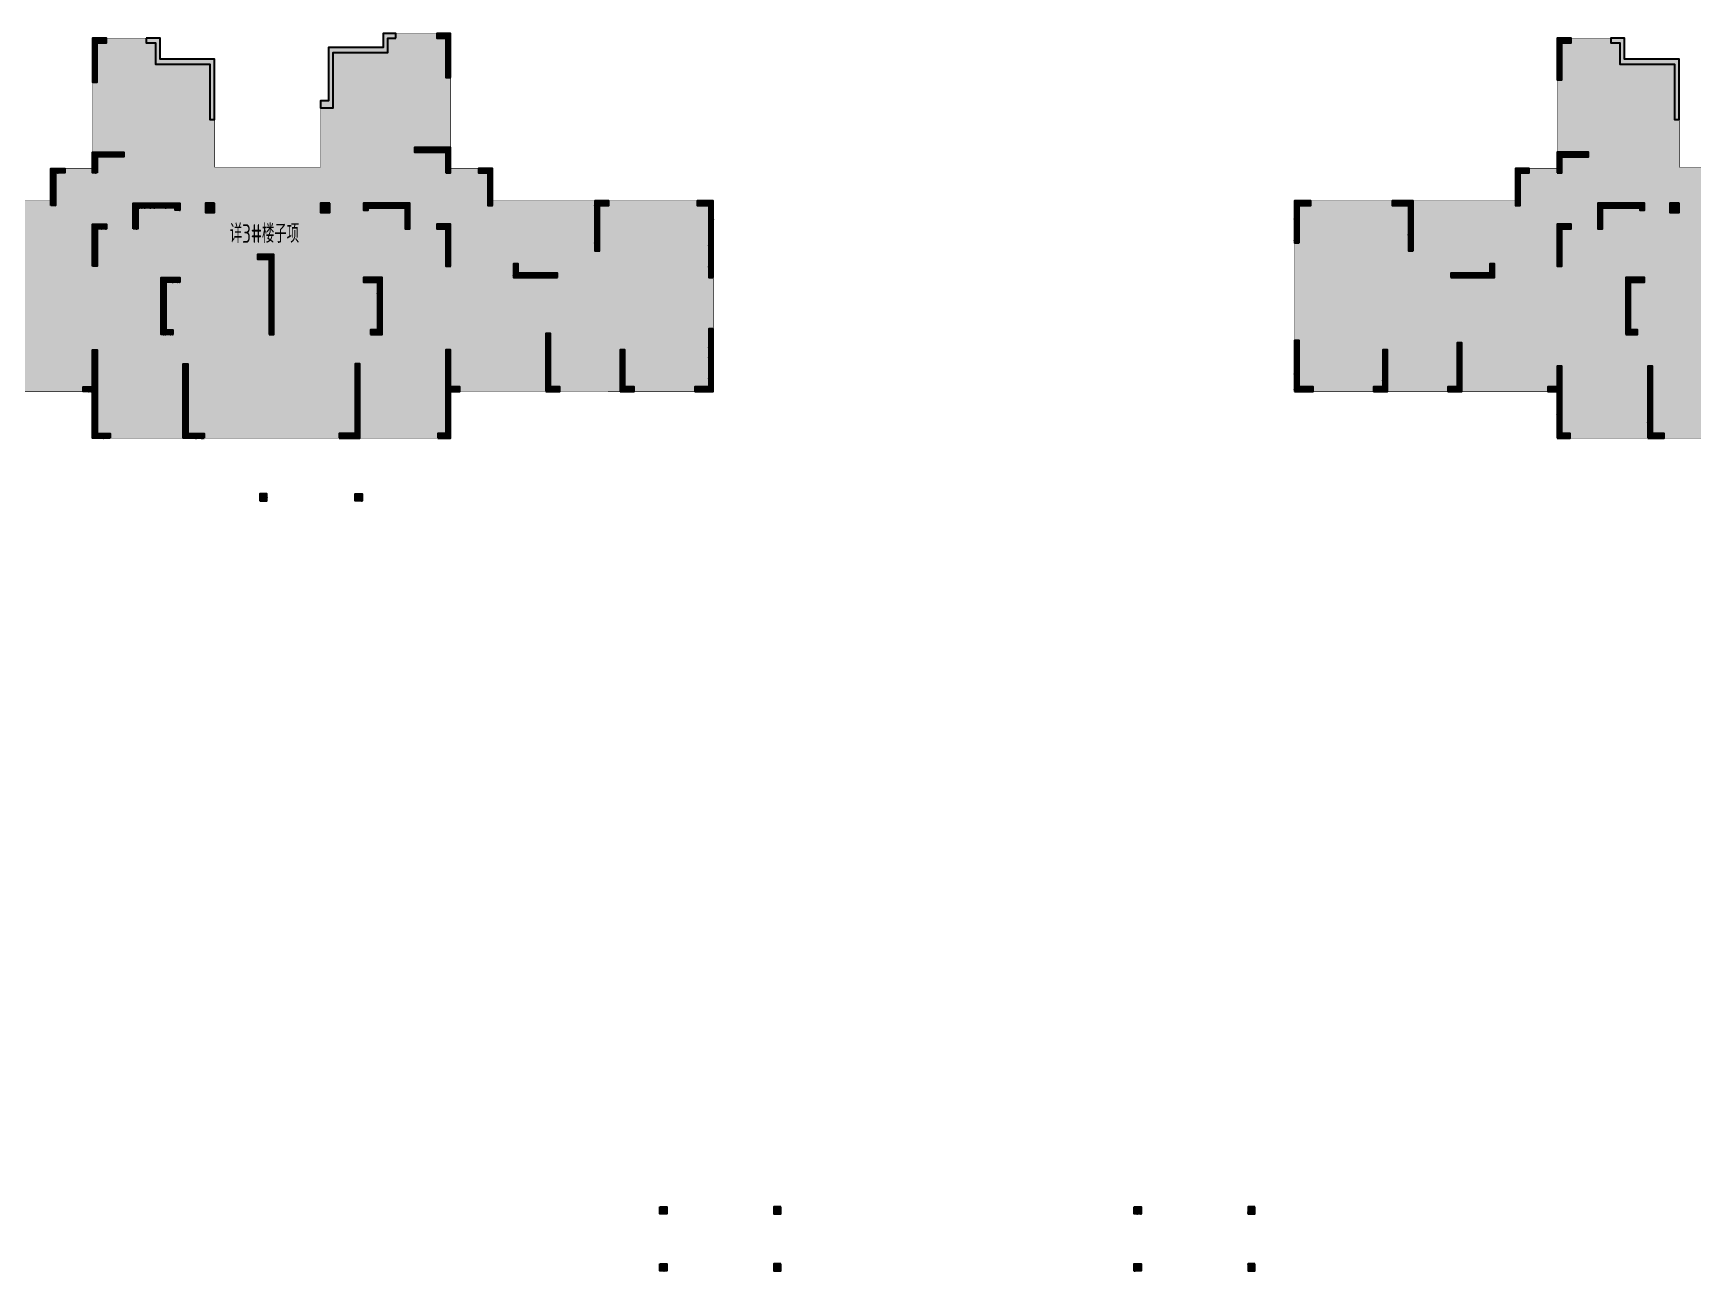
# Model space of a CAD drawing. Extents: x 923964 to 1204934, y 804567 to 1705037.
# Drawn here: x 1062869 to 1134256, y 870927 to 924137 of the extents above; entities that cross this region are included whole.
import ezdxf
from ezdxf.enums import TextEntityAlignment as Align

# ---------------------------------------------------------------- set-up
doc = ezdxf.new("R2010")
doc.units = 0
doc.header["$LTSCALE"] = 500
for name, color, linetype in [('S_COLU', 2, 'CONTINUOUS'), ('S_COLU_HACH', 15, 'CONTINUOUS'), ('S_WALL', 2, 'CONTINUOUS'), ('S_WALL_HACH', 30, 'CONTINUOUS'), ('S_WALL_OTHE_HACH', 33, 'CONTINUOUS'), ('主楼填充', 7, 'CONTINUOUS')]:
    doc.layers.add(name, color=color, linetype=linetype)
doc.styles.add('TH-STYLE3', font='tssdeng.shx', dxfattribs={"width": 0.7, "bigfont": 'tssdchn.shx'})
pattern_1 = [(90, (0, 0), (-359.21, 359.21), [95.25, -623.17]), (45, (0, 0), (-359.21024, 359.21024), [95.25, -412.75]), (135, (0, 0), (-359.21024, -359.21024), [95.25, -412.75])]
pattern_2 = [(45, (0, 0), (-44.1941738, 44.1941738), []), (50, (0, 0), (179.315046, -15.688034), [18.75, -206.25]), (355, (0, 0), (-34.687833, 188.048033), [15, -165]), (100.4514, (14.94, -1.3), (144.627345, 172.359886), [15.935047, -175.285528]), (46.1842, (0, 50), (266.810262, -41.379754), [28.125, -309.375]), (96.6356, (22.23, 46.55), (233.665676, 243.52947), [23.90257, -262.92825]), (351.1842, (0, 50), (233.665486, 243.52965), [22.5, -247.5]), (21, (25, 37.5), (149.226763, -100.654723), [18.75, -206.25]), (326, (25, 37.5), (60.828833, 181.287511), [15, -165]), (71.4514, (37.44, 29.11), (210.055657, 80.632624), [15.935047, -175.285528]), (37.5, (0, 0), (3.0399638, 83.2234635), [0, -163, 0, -167.5, 0, -165.625]), (7.5, (0, 0), (65.7673844, 98.602928), [0, -95.5, 0, -159.25, 0, -63.125]), (327.5, (-55.75, 0), (133.455609, -5.638718), [0, -62.5, 0, -195, 0, -258.75]), (317.5, (-80.75, 0), (145.796542, 25.026246), [0, -81.25, 0, -129.5, 0, -183.75])]

msp = doc.modelspace()

# ---------------------------------------------------------------- hatches: boundary and pattern name
at = {"layer": 'S_COLU_HACH'}
h = msp.add_hatch(color=256, dxfattribs=at)
h.dxf.hatch_style = 1
h.paths.add_polyline_path([(1070674, 916827), (1070274, 916827), (1070274, 916427), (1070674, 916427)])
h = msp.add_hatch(color=256, dxfattribs=at)
h.dxf.hatch_style = 1
h.paths.add_polyline_path([(1075624, 916827), (1075224, 916827), (1075224, 916427), (1075624, 916427)])
h = msp.add_hatch(color=256, dxfattribs=at)
h.dxf.hatch_style = 1
h.paths.add_polyline_path([(1133674, 916827), (1133274, 916827), (1133274, 916427), (1133674, 916427)])
h = msp.add_hatch(color=256, dxfattribs=at)
h.dxf.hatch_style = 1
h.paths.add_polyline_path([(1072624, 904027), (1072924, 904027), (1072924, 904327), (1072624, 904327)])
h = msp.add_hatch(color=256, dxfattribs=at)
h.dxf.hatch_style = 1
h.paths.add_polyline_path([(1077024, 904027), (1076724, 904027), (1076724, 904327), (1077024, 904327)])
h = msp.add_hatch(color=256, dxfattribs=at)
h.dxf.hatch_style = 1
h.paths.add_polyline_path([(1089824, 873677), (1090124, 873677), (1090124, 873377), (1089824, 873377)])
h = msp.add_hatch(color=256, dxfattribs=at)
h.dxf.hatch_style = 1
h.paths.add_polyline_path([(1095024, 873677), (1094724, 873677), (1094724, 873377), (1095024, 873377)])
h = msp.add_hatch(color=256, dxfattribs=at)
h.dxf.hatch_style = 1
h.paths.add_polyline_path([(1110224, 873677), (1110524, 873677), (1110524, 873377), (1110224, 873377)])
h = msp.add_hatch(color=256, dxfattribs=at)
h.dxf.hatch_style = 1
h.paths.add_polyline_path([(1115424, 873677), (1115124, 873677), (1115124, 873377), (1115424, 873377)])
h = msp.add_hatch(color=256, dxfattribs=at)
h.dxf.hatch_style = 1
h.paths.add_polyline_path([(1089824, 871227), (1090124, 871227), (1090124, 870927), (1089824, 870927)])
h = msp.add_hatch(color=256, dxfattribs=at)
h.dxf.hatch_style = 1
h.paths.add_polyline_path([(1095024, 871227), (1094724, 871227), (1094724, 870927), (1095024, 870927)])
h = msp.add_hatch(color=256, dxfattribs=at)
h.dxf.hatch_style = 1
h.paths.add_polyline_path([(1110224, 871227), (1110524, 871227), (1110524, 870927), (1110224, 870927)])
h = msp.add_hatch(color=256, dxfattribs=at)
h.dxf.hatch_style = 1
h.paths.add_polyline_path([(1115424, 871227), (1115124, 871227), (1115124, 870927), (1115424, 870927)])
at = {"layer": 'S_WALL_HACH'}
h = msp.add_hatch(color=256, dxfattribs=at)
h.dxf.hatch_style = 1
h.paths.add_polyline_path([(1065624, 923727), (1066024, 923727), (1066024, 923927), (1065424, 923927), (1065424, 922027), (1065624, 922027)])
h = msp.add_hatch(color=256, dxfattribs=at)
h.dxf.hatch_style = 1
h.paths.add_polyline_path([(1067724, 923927), (1067724, 923727), (1068124, 923727), (1068124, 922807), (1070474, 922807), (1070474, 920427), (1070674, 920427), (1070674, 923027), (1068324, 923027), (1068324, 923927)])
h = msp.add_hatch(color=256, dxfattribs=at)
h.dxf.hatch_style = 1
h.paths.add_polyline_path([(1078474, 923927), (1078474, 924127), (1077924, 924127), (1077924, 923527), (1075574, 923527), (1075574, 921227), (1075223, 921227), (1075224, 920928), (1075773, 920928), (1075774, 923307), (1078124, 923307), (1078124, 923927)])
h = msp.add_hatch(color=256, dxfattribs=at)
h.dxf.hatch_style = 1
h.paths.add_polyline_path([(1080824, 922227), (1080824, 924127), (1080224, 924127), (1080224, 923927), (1080624, 923927), (1080624, 922227)])
h = msp.add_hatch(color=256, dxfattribs=at)
h.dxf.hatch_style = 1
h.paths.add_polyline_path([(1128624, 923727), (1129024, 923727), (1129024, 923927), (1128424, 923927), (1128424, 922127), (1128624, 922127)])
h = msp.add_hatch(color=256, dxfattribs=at)
h.dxf.hatch_style = 1
h.paths.add_polyline_path([(1131324, 922807), (1133474, 922807), (1133474, 920627), (1133474, 920627), (1133474, 920427), (1133674, 920427), (1133674, 923027), (1131324, 923027), (1131324, 923927), (1130724, 923927), (1130724, 923727), (1131124, 923727), (1131124, 922807)])
h = msp.add_hatch(color=256, dxfattribs=at)
h.dxf.hatch_style = 1
h.paths.add_polyline_path([(1065624, 918127), (1065424, 918127), (1065424, 919027), (1065624, 919027), (1066774, 919027), (1066774, 918827), (1065624, 918827)])
h = msp.add_hatch(color=256, dxfattribs=at)
h.dxf.hatch_style = 1
h.paths.add_polyline_path([(1080624, 918127), (1080824, 918127), (1080824, 919227), (1080624, 919227), (1079274, 919227), (1079274, 919027), (1080624, 919027)])
h = msp.add_hatch(color=256, dxfattribs=at)
h.dxf.hatch_style = 1
h.paths.add_polyline_path([(1128424, 918127), (1128624, 918127), (1128624, 918827), (1129774, 918827), (1129774, 919027), (1128624, 919027), (1128624, 919027), (1128424, 919027)])
h = msp.add_hatch(color=256, dxfattribs=at)
h.dxf.hatch_style = 1
h.paths.add_polyline_path([(1063624, 916727), (1063624, 918327), (1064224, 918327), (1064224, 918127), (1063824, 918127), (1063824, 916727)])
h = msp.add_hatch(color=256, dxfattribs=at)
h.dxf.hatch_style = 1
h.paths.add_polyline_path([(1082624, 916727), (1082624, 918327), (1082024, 918327), (1082024, 918127), (1082424, 918127), (1082424, 916727)])
h = msp.add_hatch(color=256, dxfattribs=at)
h.dxf.hatch_style = 1
h.paths.add_polyline_path([(1126824, 918127), (1127224, 918127), (1127224, 918327), (1126624, 918327), (1126624, 916727), (1126824, 916727)])
h = msp.add_hatch(color=256, dxfattribs=at)
h.dxf.hatch_style = 1
h.paths.add_polyline_path([(1067174, 915727), (1067174, 916827), (1068974, 916828), (1068974, 916827), (1069174, 916827), (1069174, 916628), (1069174, 916627), (1069174, 916527), (1068974, 916527), (1068974, 916627), (1067374, 916627), (1067374, 915727)])
h = msp.add_hatch(color=256, dxfattribs=at)
h.dxf.hatch_style = 1
h.paths.add_polyline_path([(1079074, 915727), (1079074, 916827), (1077273, 916828), (1077273, 916827), (1077073, 916827), (1077073, 916628), (1077074, 916627), (1077074, 916527), (1077274, 916527), (1077274, 916627), (1078874, 916627), (1078874, 915727)])
h = msp.add_hatch(color=256, dxfattribs=at)
h.dxf.hatch_style = 1
h.paths.add_polyline_path([(1087224, 916727), (1087624, 916727), (1087624, 916927), (1087024, 916927), (1087024, 914777), (1087224, 914777)])
h = msp.add_hatch(color=256, dxfattribs=at)
h.dxf.hatch_style = 1
h.paths.add_polyline_path([(1092124, 913627), (1092124, 916927), (1091424, 916927), (1091424, 916727), (1091924, 916727), (1091924, 913627)])
h = msp.add_hatch(color=256, dxfattribs=at)
h.dxf.hatch_style = 1
h.paths.add_polyline_path([(1117324, 915127), (1117324, 916727), (1117824, 916727), (1117824, 916927), (1117124, 916927), (1117124, 915127)])
h = msp.add_hatch(color=256, dxfattribs=at)
h.dxf.hatch_style = 1
h.paths.add_polyline_path([(1122224, 914777), (1122224, 916927), (1121324, 916927), (1121324, 916727), (1122024, 916727), (1122024, 914777)])
h = msp.add_hatch(color=256, dxfattribs=at)
h.dxf.hatch_style = 1
h.paths.add_polyline_path([(1132174, 916627), (1132174, 916827), (1131974, 916827), (1131974, 916827), (1130174, 916827), (1130174, 915727), (1130374, 915727), (1130374, 916627), (1131974, 916627), (1131974, 916527), (1132174, 916527)])
h = msp.add_hatch(color=256, dxfattribs=at)
h.dxf.hatch_style = 1
h.paths.add_polyline_path([(1065424, 914127), (1065424, 915927), (1066024, 915927), (1066024, 915727), (1065624, 915727), (1065624, 914127)])
h = msp.add_hatch(color=256, dxfattribs=at)
h.dxf.hatch_style = 1
h.paths.add_polyline_path([(1080824, 914127), (1080824, 915927), (1080224, 915927), (1080224, 915727), (1080624, 915727), (1080624, 914127)])
h = msp.add_hatch(color=256, dxfattribs=at)
h.dxf.hatch_style = 1
h.paths.add_polyline_path([(1128624, 915727), (1129024, 915727), (1129024, 915927), (1128424, 915927), (1128424, 914127), (1128623, 914127)])
h = msp.add_hatch(color=256, dxfattribs=at)
h.dxf.hatch_style = 1
h.paths.add_polyline_path([(1073024, 911177), (1073224, 911177), (1073224, 914627), (1072524, 914627), (1072524, 914427), (1073024, 914427)])
h = msp.add_hatch(color=256, dxfattribs=at)
h.dxf.hatch_style = 1
h.paths.add_polyline_path([(1085424, 913627), (1085424, 913827), (1083724, 913827), (1083724, 914227), (1083524, 914227), (1083524, 913627)])
h = msp.add_hatch(color=256, dxfattribs=at)
h.dxf.hatch_style = 1
h.paths.add_polyline_path([(1123849, 913627), (1125724, 913627), (1125724, 914227), (1125524, 914227), (1125524, 913827), (1123849, 913827)])
h = msp.add_hatch(color=256, dxfattribs=at)
h.dxf.hatch_style = 1
h.paths.add_polyline_path([(1068874, 911177), (1068374, 911177), (1068374, 913627), (1069174, 913627), (1069174, 913427), (1068574, 913427), (1068574, 911377), (1068874, 911377)])
h = msp.add_hatch(color=256, dxfattribs=at)
h.dxf.hatch_style = 1
h.paths.add_polyline_path([(1077374, 911177), (1077874, 911177), (1077874, 913627), (1077074, 913627), (1077074, 913427), (1077674, 913427), (1077674, 911377), (1077374, 911377)])
h = msp.add_hatch(color=256, dxfattribs=at)
h.dxf.hatch_style = 1
h.paths.add_polyline_path([(1131374, 911177), (1131874, 911177), (1131874, 911377), (1131574, 911377), (1131574, 913427), (1132174, 913427), (1132174, 913627), (1131374, 913627)])
h = msp.add_hatch(color=256, dxfattribs=at)
h.dxf.hatch_style = 1
h.paths.add_polyline_path([(1084924, 908727), (1085524, 908727), (1085524, 908927), (1085124, 908927), (1085124, 911227), (1084924, 911227)])
h = msp.add_hatch(color=256, dxfattribs=at)
h.dxf.hatch_style = 1
h.paths.add_polyline_path([(1091324, 908727), (1092124, 908727), (1092124, 911427), (1091924, 911427), (1091924, 908927), (1091324, 908927)])
h = msp.add_hatch(color=256, dxfattribs=at)
h.dxf.hatch_style = 1
h.paths.add_polyline_path([(1117124, 908727), (1117924, 908727), (1117924, 908927), (1117324, 908927), (1117324, 910927), (1117124, 910927)])
h = msp.add_hatch(color=256, dxfattribs=at)
h.dxf.hatch_style = 1
h.paths.add_polyline_path([(1066174, 906727), (1065424, 906727), (1065423, 908727), (1065024, 908727), (1065024, 908927), (1065424, 908927), (1065424, 910528), (1065624, 910528), (1065624, 906927), (1066174, 906927)])
h = msp.add_hatch(color=256, dxfattribs=at)
h.dxf.hatch_style = 1
h.paths.add_polyline_path([(1080274, 906727), (1080824, 906727), (1080824, 908727), (1081224, 908727), (1081224, 908927), (1080824, 908927), (1080824, 910528), (1080624, 910528), (1080624, 906927), (1080274, 906927)])
h = msp.add_hatch(color=256, dxfattribs=at)
h.dxf.hatch_style = 1
h.paths.add_polyline_path([(1088124, 908727), (1088724, 908727), (1088724, 908927), (1088324, 908927), (1088324, 910527), (1088124, 910527)])
h = msp.add_hatch(color=256, dxfattribs=at)
h.dxf.hatch_style = 1
h.paths.add_polyline_path([(1120524, 908727), (1121124, 908727), (1121124, 910527), (1120924, 910527), (1120924, 908927), (1120524, 908927)])
h = msp.add_hatch(color=256, dxfattribs=at)
h.dxf.hatch_style = 1
h.paths.add_polyline_path([(1123724, 908727), (1124324, 908727), (1124324, 910827), (1124124, 910827), (1124124, 908927), (1123724, 908927)])
h = msp.add_hatch(color=256, dxfattribs=at)
h.dxf.hatch_style = 1
h.paths.add_polyline_path([(1070224, 906727), (1069324, 906727), (1069324, 909927), (1069524, 909927), (1069524, 906927), (1070224, 906927)])
h = msp.add_hatch(color=256, dxfattribs=at)
h.dxf.hatch_style = 1
h.paths.add_polyline_path([(1076024, 906727), (1076924, 906727), (1076924, 909927), (1076724, 909927), (1076724, 906927), (1076024, 906927)])
h = msp.add_hatch(color=256, dxfattribs=at)
h.dxf.hatch_style = 1
h.paths.add_polyline_path([(1128424, 906727), (1128974, 906727), (1128974, 906927), (1128624, 906927), (1128624, 909827), (1128424, 909827), (1128424, 908927), (1128024, 908927), (1128024, 908727), (1128424, 908727)])
h = msp.add_hatch(color=256, dxfattribs=at)
h.dxf.hatch_style = 1
h.paths.add_polyline_path([(1132324, 906727), (1133024, 906727), (1133024, 906927), (1132524, 906927), (1132524, 909828), (1132324, 909828)])
at = {"layer": 'S_WALL_OTHE_HACH'}
h = msp.add_hatch(dxfattribs=at)
h.set_pattern_fill('钢筋混凝土', color=256, scale=25)
h.set_pattern_definition(pattern_2)
h.paths.add_polyline_path([(1065624, 923727), (1066024, 923727), (1066024, 923927), (1065424, 923927), (1065424, 922027), (1065624, 922027)])
h = msp.add_hatch(dxfattribs=at)
h.set_pattern_fill('钢筋混凝土', color=256, scale=25)
h.set_pattern_definition(pattern_2)
h.paths.add_polyline_path([(1067724, 923927), (1067724, 923727), (1068124, 923727), (1068124, 922807), (1070474, 922807), (1070474, 920427), (1070674, 920427), (1070674, 923027), (1068324, 923027), (1068324, 923927)])
h = msp.add_hatch(dxfattribs=at)
h.set_pattern_fill('钢筋混凝土', color=256, scale=25)
h.set_pattern_definition(pattern_2)
h.paths.add_polyline_path([(1078474, 923927), (1078474, 924127), (1077924, 924127), (1077924, 923527), (1075574, 923527), (1075574, 921227), (1075223, 921227), (1075224, 920928), (1075773, 920928), (1075774, 923307), (1078124, 923307), (1078124, 923927)])
h = msp.add_hatch(dxfattribs=at)
h.set_pattern_fill('钢筋混凝土', color=256, scale=25)
h.set_pattern_definition(pattern_2)
h.paths.add_polyline_path([(1080824, 922227), (1080824, 924127), (1080224, 924127), (1080224, 923927), (1080624, 923927), (1080624, 922227)])
h = msp.add_hatch(dxfattribs=at)
h.set_pattern_fill('钢筋混凝土', color=256, scale=25)
h.set_pattern_definition(pattern_2)
h.paths.add_polyline_path([(1128624, 923727), (1129024, 923727), (1129024, 923927), (1128424, 923927), (1128424, 922127), (1128624, 922127)])
h = msp.add_hatch(dxfattribs=at)
h.set_pattern_fill('钢筋混凝土', color=256, scale=25)
h.set_pattern_definition(pattern_2)
h.paths.add_polyline_path([(1131324, 922807), (1133474, 922807), (1133474, 920627), (1133474, 920627), (1133474, 920427), (1133674, 920427), (1133674, 923027), (1131324, 923027), (1131324, 923927), (1130724, 923927), (1130724, 923727), (1131124, 923727), (1131124, 922807)])
h = msp.add_hatch(dxfattribs=at)
h.set_pattern_fill('钢筋混凝土', color=256, scale=25)
h.set_pattern_definition(pattern_2)
h.paths.add_polyline_path([(1065624, 918127), (1065424, 918127), (1065424, 919027), (1065624, 919027), (1066774, 919027), (1066774, 918827), (1065624, 918827)])
h = msp.add_hatch(dxfattribs=at)
h.set_pattern_fill('钢筋混凝土', color=256, scale=25)
h.set_pattern_definition(pattern_2)
h.paths.add_polyline_path([(1080624, 918127), (1080824, 918127), (1080824, 919227), (1080624, 919227), (1079274, 919227), (1079274, 919027), (1080624, 919027)])
h = msp.add_hatch(dxfattribs=at)
h.set_pattern_fill('钢筋混凝土', color=256, scale=25)
h.set_pattern_definition(pattern_2)
h.paths.add_polyline_path([(1128424, 918127), (1128624, 918127), (1128624, 918827), (1129774, 918827), (1129774, 919027), (1128624, 919027), (1128624, 919027), (1128424, 919027)])
h = msp.add_hatch(dxfattribs=at)
h.set_pattern_fill('钢筋混凝土', color=256, scale=25)
h.set_pattern_definition(pattern_2)
h.paths.add_polyline_path([(1063624, 916727), (1063624, 918327), (1064224, 918327), (1064224, 918127), (1063824, 918127), (1063824, 916727)])
h = msp.add_hatch(dxfattribs=at)
h.set_pattern_fill('钢筋混凝土', color=256, scale=25)
h.set_pattern_definition(pattern_2)
h.paths.add_polyline_path([(1082624, 916727), (1082624, 918327), (1082024, 918327), (1082024, 918127), (1082424, 918127), (1082424, 916727)])
h = msp.add_hatch(dxfattribs=at)
h.set_pattern_fill('钢筋混凝土', color=256, scale=25)
h.set_pattern_definition(pattern_2)
h.paths.add_polyline_path([(1126824, 918127), (1127224, 918127), (1127224, 918327), (1126624, 918327), (1126624, 916727), (1126824, 916727)])
h = msp.add_hatch(dxfattribs=at)
h.set_pattern_fill('钢筋混凝土', color=256, scale=25)
h.set_pattern_definition(pattern_2)
h.paths.add_polyline_path([(1067174, 915727), (1067174, 916827), (1068974, 916828), (1068974, 916827), (1069174, 916827), (1069174, 916628), (1069174, 916627), (1069174, 916527), (1068974, 916527), (1068974, 916627), (1067374, 916627), (1067374, 915727)])
h = msp.add_hatch(dxfattribs=at)
h.set_pattern_fill('钢筋混凝土', color=256, scale=25)
h.set_pattern_definition(pattern_2)
h.paths.add_polyline_path([(1070674, 916827), (1070274, 916827), (1070274, 916427), (1070674, 916427)])
h = msp.add_hatch(dxfattribs=at)
h.set_pattern_fill('钢筋混凝土', color=256, scale=25)
h.set_pattern_definition(pattern_2)
h.paths.add_polyline_path([(1075624, 916827), (1075224, 916827), (1075224, 916427), (1075624, 916427)])
h = msp.add_hatch(dxfattribs=at)
h.set_pattern_fill('钢筋混凝土', color=256, scale=25)
h.set_pattern_definition(pattern_2)
h.paths.add_polyline_path([(1079074, 915727), (1079074, 916827), (1077273, 916828), (1077273, 916827), (1077073, 916827), (1077073, 916628), (1077074, 916627), (1077074, 916527), (1077274, 916527), (1077274, 916627), (1078874, 916627), (1078874, 915727)])
h = msp.add_hatch(dxfattribs=at)
h.set_pattern_fill('钢筋混凝土', color=256, scale=25)
h.set_pattern_definition(pattern_2)
h.paths.add_polyline_path([(1087224, 916727), (1087624, 916727), (1087624, 916927), (1087024, 916927), (1087024, 914777), (1087224, 914777)])
h = msp.add_hatch(dxfattribs=at)
h.set_pattern_fill('钢筋混凝土', color=256, scale=25)
h.set_pattern_definition(pattern_2)
h.paths.add_polyline_path([(1092124, 913627), (1092124, 916927), (1091424, 916927), (1091424, 916727), (1091924, 916727), (1091924, 913627)])
h = msp.add_hatch(dxfattribs=at)
h.set_pattern_fill('钢筋混凝土', color=256, scale=25)
h.set_pattern_definition(pattern_2)
h.paths.add_polyline_path([(1117324, 915127), (1117324, 916727), (1117824, 916727), (1117824, 916927), (1117124, 916927), (1117124, 915127)])
h = msp.add_hatch(dxfattribs=at)
h.set_pattern_fill('钢筋混凝土', color=256, scale=25)
h.set_pattern_definition(pattern_2)
h.paths.add_polyline_path([(1122224, 914777), (1122224, 916927), (1121324, 916927), (1121324, 916727), (1122024, 916727), (1122024, 914777)])
h = msp.add_hatch(dxfattribs=at)
h.set_pattern_fill('钢筋混凝土', color=256, scale=25)
h.set_pattern_definition(pattern_2)
h.paths.add_polyline_path([(1132174, 916627), (1132174, 916827), (1131974, 916827), (1131974, 916827), (1130174, 916827), (1130174, 915727), (1130374, 915727), (1130374, 916627), (1131974, 916627), (1131974, 916527), (1132174, 916527)])
h = msp.add_hatch(dxfattribs=at)
h.set_pattern_fill('钢筋混凝土', color=256, scale=25)
h.set_pattern_definition(pattern_2)
h.paths.add_polyline_path([(1133674, 916827), (1133274, 916827), (1133274, 916427), (1133674, 916427)])
h = msp.add_hatch(dxfattribs=at)
h.set_pattern_fill('钢筋混凝土', color=256, scale=25)
h.set_pattern_definition(pattern_2)
h.paths.add_polyline_path([(1065424, 914127), (1065424, 915927), (1066024, 915927), (1066024, 915727), (1065624, 915727), (1065624, 914127)])
h = msp.add_hatch(dxfattribs=at)
h.set_pattern_fill('钢筋混凝土', color=256, scale=25)
h.set_pattern_definition(pattern_2)
h.paths.add_polyline_path([(1080824, 914127), (1080824, 915927), (1080224, 915927), (1080224, 915727), (1080624, 915727), (1080624, 914127)])
h = msp.add_hatch(dxfattribs=at)
h.set_pattern_fill('钢筋混凝土', color=256, scale=25)
h.set_pattern_definition(pattern_2)
h.paths.add_polyline_path([(1128624, 915727), (1129024, 915727), (1129024, 915927), (1128424, 915927), (1128424, 914127), (1128623, 914127)])
h = msp.add_hatch(dxfattribs=at)
h.set_pattern_fill('钢筋混凝土', color=256, scale=25)
h.set_pattern_definition(pattern_2)
h.paths.add_polyline_path([(1073024, 911177), (1073224, 911177), (1073224, 914627), (1072524, 914627), (1072524, 914427), (1073024, 914427)])
h = msp.add_hatch(dxfattribs=at)
h.set_pattern_fill('钢筋混凝土', color=256, scale=25)
h.set_pattern_definition(pattern_2)
h.paths.add_polyline_path([(1085424, 913627), (1085424, 913827), (1083724, 913827), (1083724, 914227), (1083524, 914227), (1083524, 913627)])
h = msp.add_hatch(dxfattribs=at)
h.set_pattern_fill('钢筋混凝土', color=256, scale=25)
h.set_pattern_definition(pattern_2)
h.paths.add_polyline_path([(1123849, 913627), (1125724, 913627), (1125724, 914227), (1125524, 914227), (1125524, 913827), (1123849, 913827)])
h = msp.add_hatch(dxfattribs=at)
h.set_pattern_fill('钢筋混凝土', color=256, scale=25)
h.set_pattern_definition(pattern_2)
h.paths.add_polyline_path([(1068874, 911177), (1068374, 911177), (1068374, 913627), (1069174, 913627), (1069174, 913427), (1068574, 913427), (1068574, 911377), (1068874, 911377)])
h = msp.add_hatch(dxfattribs=at)
h.set_pattern_fill('钢筋混凝土', color=256, scale=25)
h.set_pattern_definition(pattern_2)
h.paths.add_polyline_path([(1077374, 911177), (1077874, 911177), (1077874, 913627), (1077074, 913627), (1077074, 913427), (1077674, 913427), (1077674, 911377), (1077374, 911377)])
h = msp.add_hatch(dxfattribs=at)
h.set_pattern_fill('钢筋混凝土', color=256, scale=25)
h.set_pattern_definition(pattern_2)
h.paths.add_polyline_path([(1131374, 911177), (1131874, 911177), (1131874, 911377), (1131574, 911377), (1131574, 913427), (1132174, 913427), (1132174, 913627), (1131374, 913627)])
h = msp.add_hatch(dxfattribs=at)
h.set_pattern_fill('钢筋混凝土', color=256, scale=25)
h.set_pattern_definition(pattern_2)
h.paths.add_polyline_path([(1084924, 908727), (1085524, 908727), (1085524, 908927), (1085124, 908927), (1085124, 911227), (1084924, 911227)])
h = msp.add_hatch(dxfattribs=at)
h.set_pattern_fill('钢筋混凝土', color=256, scale=25)
h.set_pattern_definition(pattern_2)
h.paths.add_polyline_path([(1091324, 908727), (1092124, 908727), (1092124, 911427), (1091924, 911427), (1091924, 908927), (1091324, 908927)])
h = msp.add_hatch(dxfattribs=at)
h.set_pattern_fill('钢筋混凝土', color=256, scale=25)
h.set_pattern_definition(pattern_2)
h.paths.add_polyline_path([(1117124, 908727), (1117924, 908727), (1117924, 908927), (1117324, 908927), (1117324, 910927), (1117124, 910927)])
h = msp.add_hatch(dxfattribs=at)
h.set_pattern_fill('钢筋混凝土', color=256, scale=25)
h.set_pattern_definition(pattern_2)
h.paths.add_polyline_path([(1066174, 906727), (1065424, 906727), (1065423, 908727), (1065024, 908727), (1065024, 908927), (1065424, 908927), (1065424, 910528), (1065624, 910528), (1065624, 906927), (1066174, 906927)])
h = msp.add_hatch(dxfattribs=at)
h.set_pattern_fill('钢筋混凝土', color=256, scale=25)
h.set_pattern_definition(pattern_2)
h.paths.add_polyline_path([(1080274, 906727), (1080824, 906727), (1080824, 908727), (1081224, 908727), (1081224, 908927), (1080824, 908927), (1080824, 910528), (1080624, 910528), (1080624, 906927), (1080274, 906927)])
h = msp.add_hatch(dxfattribs=at)
h.set_pattern_fill('钢筋混凝土', color=256, scale=25)
h.set_pattern_definition(pattern_2)
h.paths.add_polyline_path([(1088124, 908727), (1088724, 908727), (1088724, 908927), (1088324, 908927), (1088324, 910527), (1088124, 910527)])
h = msp.add_hatch(dxfattribs=at)
h.set_pattern_fill('钢筋混凝土', color=256, scale=25)
h.set_pattern_definition(pattern_2)
h.paths.add_polyline_path([(1120524, 908727), (1121124, 908727), (1121124, 910527), (1120924, 910527), (1120924, 908927), (1120524, 908927)])
h = msp.add_hatch(dxfattribs=at)
h.set_pattern_fill('钢筋混凝土', color=256, scale=25)
h.set_pattern_definition(pattern_2)
h.paths.add_polyline_path([(1123724, 908727), (1124324, 908727), (1124324, 910827), (1124124, 910827), (1124124, 908927), (1123724, 908927)])
h = msp.add_hatch(dxfattribs=at)
h.set_pattern_fill('钢筋混凝土', color=256, scale=25)
h.set_pattern_definition(pattern_2)
h.paths.add_polyline_path([(1070224, 906727), (1069324, 906727), (1069324, 909927), (1069524, 909927), (1069524, 906927), (1070224, 906927)])
h = msp.add_hatch(dxfattribs=at)
h.set_pattern_fill('钢筋混凝土', color=256, scale=25)
h.set_pattern_definition(pattern_2)
h.paths.add_polyline_path([(1076024, 906727), (1076924, 906727), (1076924, 909927), (1076724, 909927), (1076724, 906927), (1076024, 906927)])
h = msp.add_hatch(dxfattribs=at)
h.set_pattern_fill('钢筋混凝土', color=256, scale=25)
h.set_pattern_definition(pattern_2)
h.paths.add_polyline_path([(1128424, 906727), (1128974, 906727), (1128974, 906927), (1128624, 906927), (1128624, 909827), (1128424, 909827), (1128424, 908927), (1128024, 908927), (1128024, 908727), (1128424, 908727)])
h = msp.add_hatch(dxfattribs=at)
h.set_pattern_fill('钢筋混凝土', color=256, scale=25)
h.set_pattern_definition(pattern_2)
h.paths.add_polyline_path([(1132324, 906727), (1133024, 906727), (1133024, 906927), (1132524, 906927), (1132524, 909828), (1132324, 909828)])
h = msp.add_hatch(dxfattribs=at)
h.set_pattern_fill('钢筋混凝土', color=256, scale=25)
h.set_pattern_definition(pattern_2)
h.paths.add_polyline_path([(1072624, 904027), (1072924, 904027), (1072924, 904327), (1072624, 904327)])
h = msp.add_hatch(dxfattribs=at)
h.set_pattern_fill('钢筋混凝土', color=256, scale=25)
h.set_pattern_definition([(45, (-400, 0), (-44.1941738, 44.1941738), []), (50, (-400, 0), (179.315046, -15.688034), [18.75, -206.25]), (355, (-400, 0), (-34.687833, 188.048033), [15, -165]), (100.4514, (-385.06, -1.3), (144.627345, 172.359886), [15.935047, -175.285528]), (46.1842, (-400, 50), (266.810262, -41.379754), [28.125, -309.375]), (96.6356, (-377.77, 46.55), (233.665676, 243.52947), [23.90257, -262.92825]), (351.1842, (-400, 50), (233.665486, 243.52965), [22.5, -247.5]), (21, (-375, 37.5), (149.226763, -100.654723), [18.75, -206.25]), (326, (-375, 37.5), (60.828833, 181.287511), [15, -165]), (71.4514, (-362.56, 29.11), (210.055657, 80.632624), [15.935047, -175.285528]), (37.5, (-400, 0), (3.0399638, 83.2234635), [0, -163, 0, -167.5, 0, -165.625]), (7.5, (-400, 0), (65.7673844, 98.602928), [0, -95.5, 0, -159.25, 0, -63.125]), (327.5, (-455.75, 0), (133.455609, -5.638718), [0, -62.5, 0, -195, 0, -258.75]), (317.5, (-480.75, 0), (145.796542, 25.026246), [0, -81.25, 0, -129.5, 0, -183.75])])
h.paths.add_polyline_path([(1077024, 904027), (1076724, 904027), (1076724, 904327), (1077024, 904327)])
h = msp.add_hatch(dxfattribs=at)
h.set_pattern_fill('钢筋混凝土', color=256, scale=25)
h.set_pattern_definition(pattern_2)
h.paths.add_polyline_path([(1089824, 873677), (1090124, 873677), (1090124, 873377), (1089824, 873377)])
h = msp.add_hatch(dxfattribs=at)
h.set_pattern_fill('钢筋混凝土', color=256, scale=25)
h.set_pattern_definition(pattern_2)
h.paths.add_polyline_path([(1095024, 873677), (1094724, 873677), (1094724, 873377), (1095024, 873377)])
h = msp.add_hatch(dxfattribs=at)
h.set_pattern_fill('钢筋混凝土', color=256, scale=25)
h.set_pattern_definition(pattern_2)
h.paths.add_polyline_path([(1110224, 873677), (1110524, 873677), (1110524, 873377), (1110224, 873377)])
h = msp.add_hatch(dxfattribs=at)
h.set_pattern_fill('钢筋混凝土', color=256, scale=25)
h.set_pattern_definition(pattern_2)
h.paths.add_polyline_path([(1115424, 873677), (1115124, 873677), (1115124, 873377), (1115424, 873377)])
h = msp.add_hatch(dxfattribs=at)
h.set_pattern_fill('钢筋混凝土', color=256, scale=25)
h.set_pattern_definition(pattern_2)
h.paths.add_polyline_path([(1089824, 871227), (1090124, 871227), (1090124, 870927), (1089824, 870927)])
h = msp.add_hatch(dxfattribs=at)
h.set_pattern_fill('钢筋混凝土', color=256, scale=25)
h.set_pattern_definition(pattern_2)
h.paths.add_polyline_path([(1095024, 871227), (1094724, 871227), (1094724, 870927), (1095024, 870927)])
h = msp.add_hatch(dxfattribs=at)
h.set_pattern_fill('钢筋混凝土', color=256, scale=25)
h.set_pattern_definition(pattern_2)
h.paths.add_polyline_path([(1110224, 871227), (1110524, 871227), (1110524, 870927), (1110224, 870927)])
h = msp.add_hatch(dxfattribs=at)
h.set_pattern_fill('钢筋混凝土', color=256, scale=25)
h.set_pattern_definition(pattern_2)
h.paths.add_polyline_path([(1115424, 871227), (1115124, 871227), (1115124, 870927), (1115424, 870927)])
at = {"layer": '主楼填充'}
h = msp.add_hatch(dxfattribs=at)
h.set_pattern_fill('GRASS', color=1, scale=20)
h.set_pattern_definition(pattern_1)
h.paths.add_polyline_path([(1054124, 916927), (1063624, 916927), (1063624, 918327), (1065424, 918327), (1065424, 923927), (1068324, 923927), (1068324, 923027), (1070674, 923027), (1070674, 918377), (1075224, 918377), (1075224, 921227), (1075574, 921227), (1075574, 923527), (1077924, 923527), (1077924, 924127), (1080824, 924127), (1080824, 918327), (1082624, 918327), (1082624, 916927), (1092124, 916927), (1092124, 908727), (1080824, 908730), (1080824, 906727), (1065424, 906727), (1065424, 908727), (1054124, 908727)])
h = msp.add_hatch(dxfattribs=at)
h.set_pattern_fill('GRASS', color=1, scale=20)
h.set_pattern_definition(pattern_1)
h.paths.add_polyline_path([(1117124, 916927), (1126624, 916927), (1126624, 918327), (1128424, 918327), (1128424, 923927), (1131324, 923927), (1131324, 923027), (1133674, 923027), (1133674, 918377), (1138224, 918377), (1138224, 921227), (1138574, 921227), (1138574, 923527), (1140924, 923527), (1140924, 924127), (1143824, 924127), (1143824, 918327), (1145624, 918327), (1145624, 916927), (1155124, 916927), (1155124, 908727), (1143824, 908730), (1143824, 906727), (1128424, 906727), (1128424, 908727), (1117124, 908727)])

# ---------------------------------------------------------------- linework, layer by layer
at = {"layer": 'S_COLU', "elevation": 0}
for points in [[(1070674, 916827), (1070274, 916827), (1070274, 916427), (1070674, 916427)], [(1075624, 916827), (1075224, 916827), (1075224, 916427), (1075624, 916427)], [(1133674, 916827), (1133274, 916827), (1133274, 916427), (1133674, 916427)]]:
    msp.add_lwpolyline(points, close=True, dxfattribs=at)
at = {"layer": 'S_COLU'}
for points in [[(1072624, 904027), (1072924, 904027), (1072924, 904327), (1072624, 904327)], [(1077024, 904027), (1076724, 904027), (1076724, 904327), (1077024, 904327)], [(1089824, 873677), (1090124, 873677), (1090124, 873377), (1089824, 873377)], [(1095024, 873677), (1094724, 873677), (1094724, 873377), (1095024, 873377)], [(1110224, 873677), (1110524, 873677), (1110524, 873377), (1110224, 873377)], [(1115424, 873677), (1115124, 873677), (1115124, 873377), (1115424, 873377)], [(1089824, 871227), (1090124, 871227), (1090124, 870927), (1089824, 870927)], [(1095024, 871227), (1094724, 871227), (1094724, 870927), (1095024, 870927)], [(1110224, 871227), (1110524, 871227), (1110524, 870927), (1110224, 870927)], [(1115424, 871227), (1115124, 871227), (1115124, 870927), (1115424, 870927)]]:
    msp.add_lwpolyline(points, close=True, dxfattribs=at)
at = {"layer": 'S_WALL'}
for points in [[(1065624, 923727), (1066024, 923727), (1066024, 923927), (1065424, 923927), (1065424, 922027), (1065624, 922027)], [(1067724, 923927), (1067724, 923727), (1068124, 923727), (1068124, 922807), (1070474, 922807), (1070474, 920427), (1070674, 920427), (1070674, 923027), (1068324, 923027), (1068324, 923927)], [(1078474, 923927), (1078474, 924127), (1077924, 924127), (1077924, 923527), (1075574, 923527), (1075574, 921227), (1075223, 921227), (1075224, 920928), (1075773, 920928), (1075774, 923307), (1078124, 923307), (1078124, 923927)], [(1080824, 922227), (1080824, 924127), (1080224, 924127), (1080224, 923927), (1080624, 923927), (1080624, 922227)], [(1128624, 923727), (1129024, 923727), (1129024, 923927), (1128424, 923927), (1128424, 922127), (1128624, 922127)], [(1131324, 922807), (1131324, 922807), (1133474, 922807), (1133474, 920627), (1133474, 920627), (1133474, 920427), (1133674, 920427), (1133674, 923027), (1131324, 923027), (1131324, 923927), (1130724, 923927), (1130724, 923727), (1131124, 923727), (1131124, 922807)], [(1065624, 918127), (1065424, 918127), (1065424, 919027), (1065624, 919027), (1065624, 919027), (1066774, 919027), (1066774, 918827), (1065624, 918827)], [(1080624, 918127), (1080824, 918127), (1080824, 919227), (1080624, 919227), (1080624, 919227), (1079274, 919227), (1079274, 919027), (1080624, 919027)], [(1063624, 916727), (1063624, 918327), (1064224, 918327), (1064224, 918127), (1063824, 918127), (1063824, 916727)], [(1082624, 916727), (1082624, 918327), (1082024, 918327), (1082024, 918127), (1082424, 918127), (1082424, 916727)], [(1126824, 918127), (1127224, 918127), (1127224, 918327), (1126624, 918327), (1126624, 916727), (1126824, 916727)], [(1067174, 915727), (1067174, 916827), (1068974, 916828), (1068974, 916827), (1069174, 916827), (1069174, 916628), (1069174, 916627), (1069174, 916527), (1068974, 916527), (1068974, 916627), (1067374, 916627), (1067374, 915727)], [(1079074, 915727), (1079074, 916827), (1077273, 916828), (1077273, 916827), (1077073, 916827), (1077073, 916628), (1077074, 916627), (1077074, 916527), (1077274, 916527), (1077274, 916627), (1078874, 916627), (1078874, 915727)], [(1087224, 916727), (1087624, 916727), (1087624, 916927), (1087024, 916927), (1087024, 914777), (1087224, 914777)], [(1092124, 913627), (1092124, 916927), (1091424, 916927), (1091424, 916727), (1091924, 916727), (1091924, 913627)], [(1117324, 915127), (1117324, 916727), (1117824, 916727), (1117824, 916927), (1117124, 916927), (1117124, 915127)], [(1122224, 914777), (1122224, 916927), (1121324, 916927), (1121324, 916727), (1122024, 916727), (1122024, 914777)], [(1132174, 916627), (1132174, 916627), (1132174, 916827), (1131974, 916827), (1131974, 916827), (1130174, 916827), (1130174, 915727), (1130374, 915727), (1130374, 916627), (1131974, 916627), (1131974, 916527), (1132174, 916527)], [(1128624, 915727), (1129024, 915727), (1129024, 915927), (1128424, 915927), (1128424, 914127), (1128623, 914127)], [(1073024, 911177), (1073224, 911177), (1073224, 914627), (1072524, 914627), (1072524, 914427), (1073024, 914427)], [(1085424, 913627), (1085424, 913827), (1083724, 913827), (1083724, 914227), (1083524, 914227), (1083524, 913627)], [(1123849, 913627), (1125724, 913627), (1125724, 914227), (1125524, 914227), (1125524, 913827), (1123849, 913827)], [(1068874, 911177), (1068374, 911177), (1068374, 913627), (1069174, 913627), (1069174, 913427), (1068574, 913427), (1068574, 911377), (1068874, 911377)], [(1077374, 911177), (1077874, 911177), (1077874, 913627), (1077074, 913627), (1077074, 913427), (1077674, 913427), (1077674, 911377), (1077374, 911377)], [(1131374, 911177), (1131874, 911177), (1131874, 911377), (1131574, 911377), (1131574, 913427), (1132174, 913427), (1132174, 913627), (1131374, 913627)], [(1084924, 908727), (1085524, 908727), (1085524, 908927), (1085124, 908927), (1085124, 911227), (1084924, 911227)], [(1091324, 908727), (1092124, 908727), (1092124, 911427), (1091924, 911427), (1091924, 908927), (1091324, 908927)], [(1117124, 908727), (1117924, 908727), (1117924, 908927), (1117324, 908927), (1117324, 910927), (1117124, 910927)], [(1066174, 906727), (1065424, 906727), (1065423, 908727), (1065024, 908727), (1065024, 908927), (1065424, 908927), (1065424, 910528), (1065624, 910528), (1065624, 906927), (1066174, 906927)], [(1080274, 906727), (1080824, 906727), (1080824, 908727), (1081224, 908727), (1081224, 908927), (1080824, 908927), (1080824, 910528), (1080624, 910528), (1080624, 906927), (1080274, 906927)], [(1088124, 908727), (1088724, 908727), (1088724, 908927), (1088324, 908927), (1088324, 910527), (1088124, 910527)], [(1120524, 908727), (1121124, 908727), (1121124, 910527), (1120924, 910527), (1120924, 908927), (1120524, 908927)], [(1123724, 908727), (1124324, 908727), (1124324, 910827), (1124124, 910827), (1124124, 908927), (1123724, 908927)], [(1070224, 906727), (1069324, 906727), (1069324, 909927), (1069524, 909927), (1069524, 906927), (1070224, 906927)], [(1076024, 906727), (1076924, 906727), (1076924, 909927), (1076724, 909927), (1076724, 906927), (1076024, 906927)], [(1128424, 906727), (1128974, 906727), (1128974, 906927), (1128624, 906927), (1128624, 909827), (1128424, 909827), (1128424, 908927), (1128024, 908927), (1128024, 908727), (1128424, 908727)], [(1132324, 906727), (1133024, 906727), (1133024, 906927), (1132524, 906927), (1132524, 909828), (1132324, 909828)]]:
    msp.add_lwpolyline(points, close=True, dxfattribs=at)
at = {"layer": 'S_WALL', "elevation": 0}
for points in [[(1128424, 918127), (1128624, 918127), (1128624, 918827), (1129774, 918827), (1129774, 919027), (1128624, 919027), (1128624, 919027), (1128424, 919027)], [(1065424, 914127), (1065424, 915927), (1066024, 915927), (1066024, 915727), (1065624, 915727), (1065624, 914127)], [(1080824, 914127), (1080824, 915927), (1080224, 915927), (1080224, 915727), (1080624, 915727), (1080624, 914127)]]:
    msp.add_lwpolyline(points, close=True, dxfattribs=at)
at = {"layer": '主楼填充', "color": 1, "const_width": 20}
for points in [[(1054124, 916927), (1063624, 916927), (1063624, 918327), (1065424, 918327), (1065424, 923927), (1068324, 923927), (1068324, 923027), (1070674, 923027), (1070674, 918377), (1075224, 918377), (1075224, 921227), (1075574, 921227), (1075574, 923527), (1077924, 923527), (1077924, 924127), (1080824, 924127), (1080824, 918327), (1082624, 918327), (1082624, 916927), (1092124, 916927), (1092124, 908727), (1080824, 908730), (1080824, 906727), (1065424, 906727), (1065424, 908727), (1054124, 908727)], [(1143824, 906727), (1128424, 906727), (1128424, 908727), (1117124, 908727), (1117124, 916927), (1126624, 916927), (1126624, 918327), (1128424, 918327), (1128424, 923927), (1131324, 923927), (1131324, 923027), (1133674, 923027), (1133674, 918377), (1138224, 918377)]]:
    msp.add_lwpolyline(points, dxfattribs=at)

# ---------------------------------------------------------------- texts
at = {"layer": '主楼填充', "color": 1, "style": 'TH-STYLE3', "width": 0.7}
msp.add_text('详3#楼子项', height=800, rotation=359.99998, dxfattribs=at).set_placement((1072815, 915523), align=Align.MIDDLE_CENTER)

doc.saveas('drawing.dxf')
